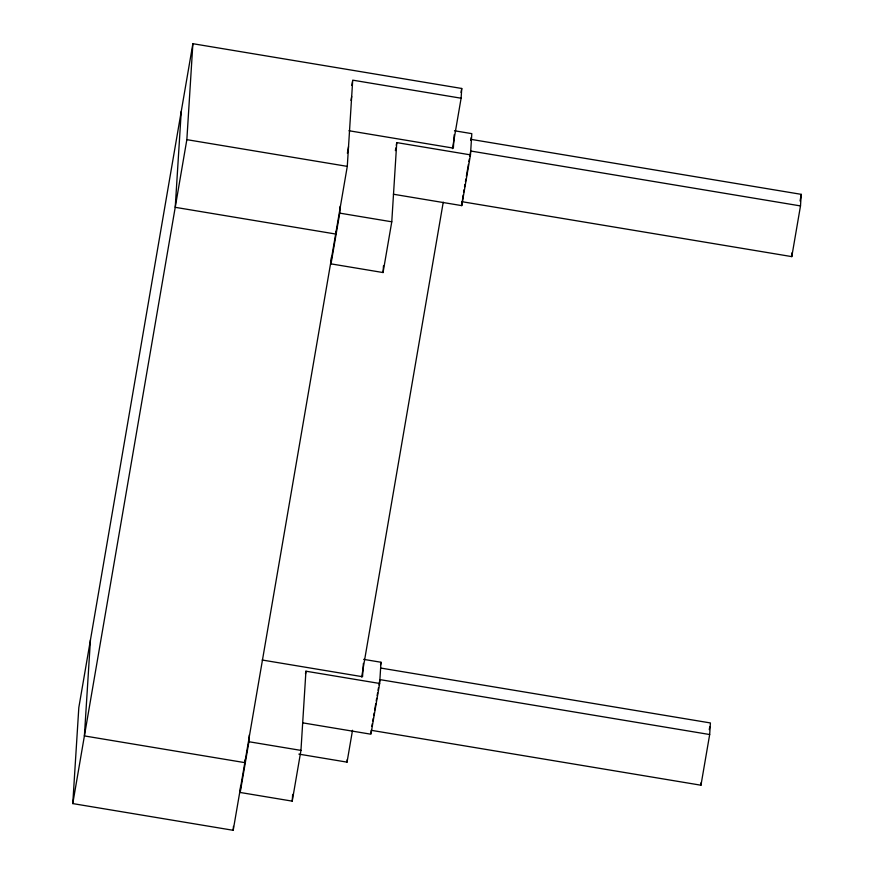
<?xml version="1.0" encoding="UTF-8"?>
<svg xmlns="http://www.w3.org/2000/svg" width="874" height="874" viewBox="0 0 874 874"><rect width="100%" height="100%" fill="white"/><g stroke="black" fill="none" stroke-linecap="round" stroke-linejoin="round"><path stroke-width="1.31" d="M461.111 98.216L352.714 80.157L347.284 166.377L233.205 830.3L72.771 803.588L78.813 707.623L192.881 43.7L461.734 88.471L461.111 98.216L452.459 148.624M90.437 639.965L84.396 735.919L244.84 762.641L245.004 760.009M181.257 111.359L175.226 207.324L335.66 234.035L335.824 231.402M72.771 803.588L186.85 139.654L192.881 43.7M233.205 830.3L233.456 826.356M302.579 722.831L370.926 734.215L379.655 683.468L305.933 671.199L300.951 750.395L292.233 801.141L240.197 792.478L240.623 785.671M240.197 792.478L248.915 741.731L249.341 734.925M292.233 801.141L292.648 794.433M393.398 194.236L461.756 205.619L470.474 154.873L396.752 142.593L391.771 221.799L383.052 272.546L331.017 263.872L331.443 257.065M331.017 263.872L339.735 213.125L340.161 206.319M298.864 754.12L347.044 762.139L347.197 759.703M383.052 272.546L383.478 265.827M363.387 663.366L362.546 676.727L262.167 660.012M371.013 732.915L371.177 730.303L700.959 785.213L709.677 734.531L710.409 722.951L380.616 668.031M379.655 683.468L380.988 662.252L363.639 659.357M454.207 134.76L453.366 148.121L348.977 130.739M461.756 205.619L463.144 195.033M470.474 154.873L471.807 133.646L454.469 130.761M700.959 785.213L701.123 782.645M461.996 201.697L791.789 256.617L792.03 252.75M791.789 256.617L800.497 205.925L801.229 194.345L471.447 139.436M351.796 85.466L352.484 81.49M350.998 100.444L351.687 96.468M347.382 153.267L348.529 146.635M305.474 673.865L305.933 671.199M395.376 150.612L395.835 147.935M396.293 145.27L396.752 142.593M461.046 92.447L461.734 88.471M347.044 762.139L352.517 730.293M361.672 676.989L443.249 202.189M380.529 664.917L380.988 662.252M470.66 140.321L471.119 137.655M463.602 192.356L464.061 189.691M464.52 187.025L464.979 184.359M465.438 181.694L465.897 179.028M466.355 176.351L468.42 164.345M468.879 161.679L469.338 159.013M469.797 156.348L470.715 151.016L800.497 205.925M371.865 726.294L372.324 723.628M372.783 720.963L373.242 718.297M373.701 715.631L374.159 712.966M374.618 710.289L375.765 703.625M376.224 700.959L376.683 698.293M377.142 695.617L377.601 692.951M378.06 690.285L378.518 687.62M378.977 684.954L379.895 679.611L709.677 734.531M709.262 729.626L709.721 726.949M800.081 201.02L801.229 194.345M186.85 139.654L347.284 166.377M339.735 213.125L391.771 221.799M248.915 741.731L300.951 750.395"/></g></svg>
